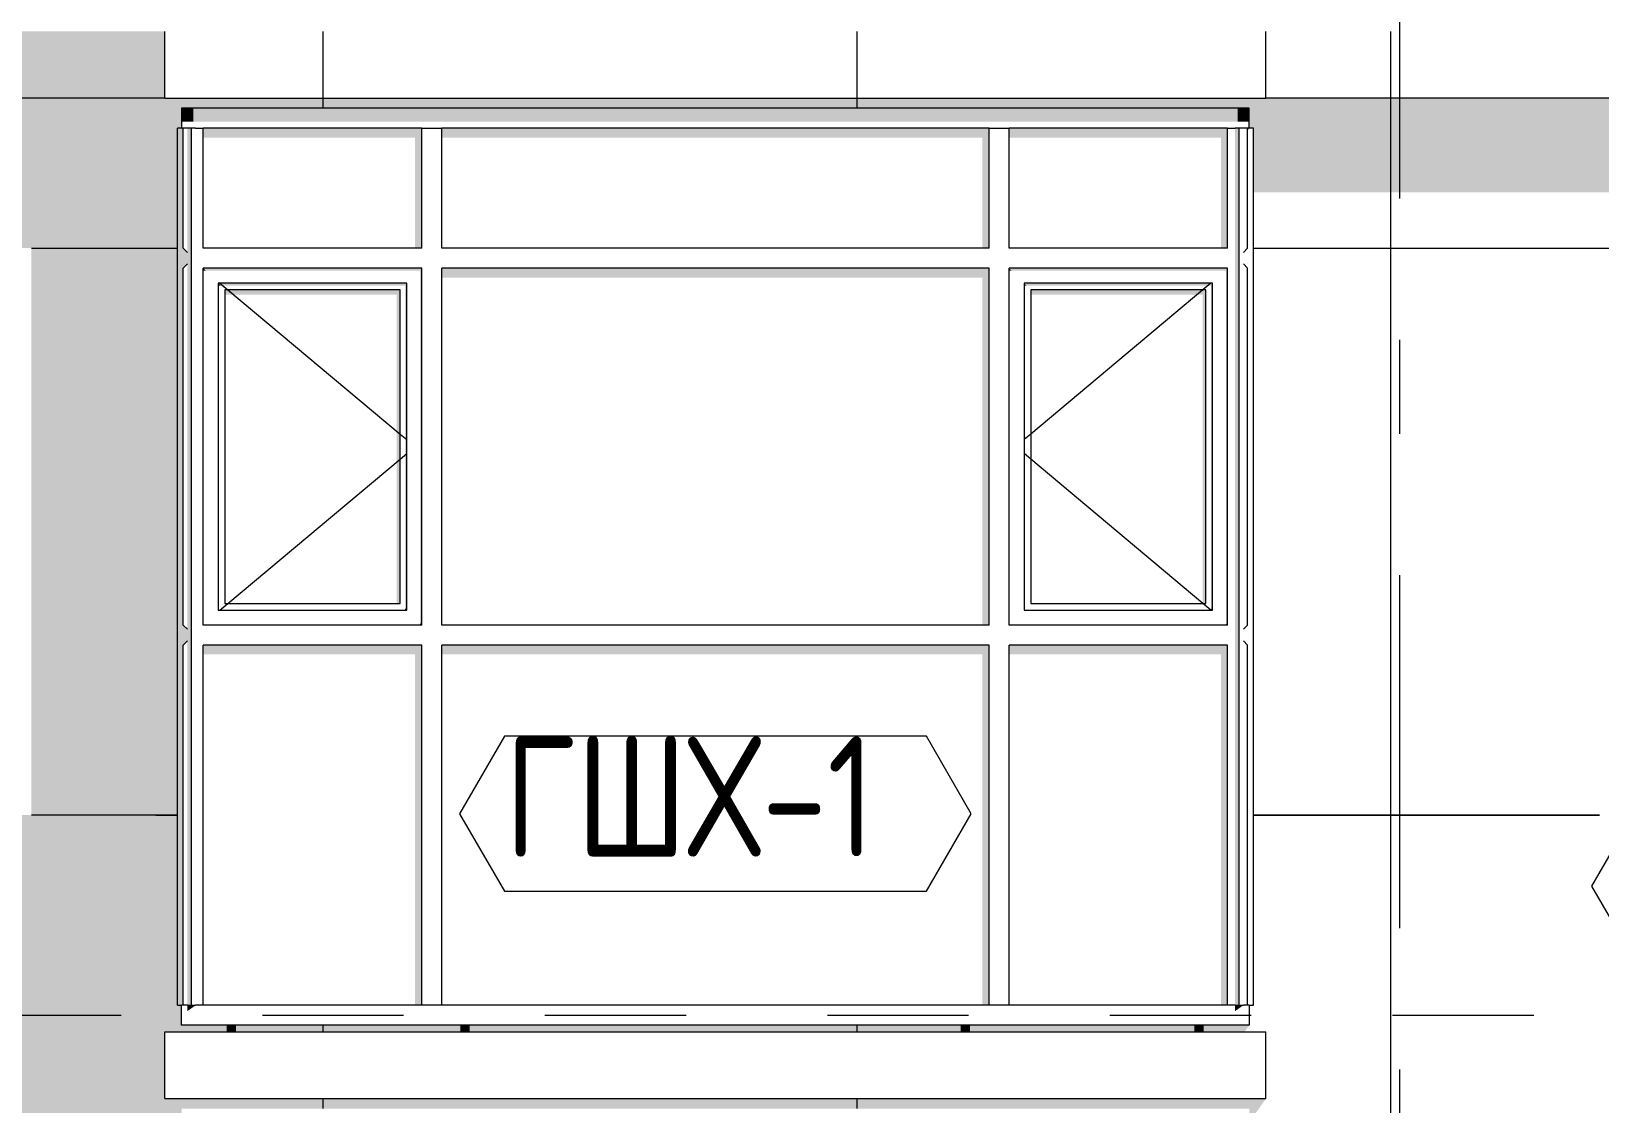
# Model space of a CAD drawing. Header units: millimetres. Extents: x 18162 to 7085488, y 72188 to 247925.
# Drawn here: x 4818840 to 4823540, y 85572 to 88787 of the extents above; entities that cross this region are included whole.
import ezdxf
from ezdxf.enums import TextEntityAlignment as Align

# ---------------------------------------------------------------- set-up
doc = ezdxf.new("R2010")
doc.units = ezdxf.units.MM
doc.header["$MEASUREMENT"] = 0
doc.linetypes.add('Dashed', pattern=[423.333333, 211.666667, -211.666667])
doc.linetypes.add('Double Dashed', pattern=[1093.611073, 529.166651, -211.666656, 141.111112, -211.666656])
for name, color, linetype in [('Finish - Wall', 7, 'Continuous'), ('Interior - Stair & Railing', 7, 'Continuous'), ('Structural - Bearing', 7, 'Continuous'), ('Structural - Grid', 7, 'Continuous')]:
    doc.layers.add(name, color=color, linetype=linetype)
doc.styles.add('GENERATED_STYLE_3', font='', dxfattribs={"width": 0.8})
doc.styles.get('GENERATED_STYLE_3').set_extended_font_data('ISOCPEUR MON')

# ---------------------------------------------------------------- blocks, each defined once
blk = doc.blocks.new('*X1828', base_point=(4860813, 82836.7))
at = {"layer": 'Structural - Bearing', "color": 8, "linetype": 'Continuous', "lineweight": 13}
for p, q in [((4819713, 88586.7), (4819713, 88556.7)), ((4821313, 88586.7), (4821313, 88556.7)), ((4822913, 88586.7), (4822913, 86436.7)), ((4818839.5, 88136.7), (4819213, 88136.7)), ((4819213, 88136.7), (4819277.1, 88136.7)), ((4822501.9, 88136.7), (4822913, 88136.7)), ((4822913, 88136.7), (4824013, 88136.7)), ((4819213, 86436.7), (4818839.5, 86436.7)), ((4819277.1, 86436.7), (4819213, 86436.7)), ((4819213, 86436.7), (4819277.1, 86436.7)), ((4822913, 86436.7), (4822501.9, 86436.7)), ((4822501.9, 86436.7), (4822913, 86436.7)), ((4822913, 86436.7), (4823539.5, 86436.7)), ((4822913, 86436.7), (4822913, 85836.7)), ((4823539.5, 86436.7), (4822913, 86436.7)), ((4822913, 85836.7), (4822913, 85736.7))]:
    blk.add_line(p, q, dxfattribs=at)
blk = doc.blocks.new('*X1832', base_point=(4860813, 82836.7))
at = {"layer": 'Structural - Bearing', "color": 8, "linetype": 'Continuous', "lineweight": 13}
blk.add_line((4819713, 85806.7), (4819713, 85786.7), dxfattribs=at)
blk = doc.blocks.new('*X1833', base_point=(4860813, 82836.7))
at = {"layer": 'Structural - Bearing', "color": 8, "linetype": 'Continuous', "lineweight": 13}
blk.add_line((4821313, 85806.7), (4821313, 85786.7), dxfattribs=at)
blk = doc.blocks.new('*X1848', base_point=(4860813, 82836.7))
at = {"layer": 'Structural - Bearing', "color": 7, "linetype": 'Continuous', "lineweight": 9}
blk.add_line((4822913, 88786.7), (4822913, 88586.7), dxfattribs=at)
blk = doc.blocks.new('*X1986', base_point=(4860813, 82836.7))
at = {"layer": 'Structural - Bearing', "color": 7, "linetype": 'Continuous', "lineweight": 9}
for p, q in [((4819713, 88786.7), (4819713, 88586.7)), ((4821313, 88786.7), (4821313, 88586.7))]:
    blk.add_line(p, q, dxfattribs=at)
blk = doc.blocks.new('*X2035', base_point=(4860813, 82836.7))
at = {"layer": 'Structural - Bearing', "color": 8, "linetype": 'Continuous', "lineweight": 13}
for p, q in [((4822913, 85736.7), (4822913, 83436.7)), ((4819713, 85586.7), (4819713, 85556.7)), ((4821313, 85586.7), (4821313, 85556.7))]:
    blk.add_line(p, q, dxfattribs=at)
blk = doc.blocks.new('Label_35_3', base_point=(4824339.5, 85989.7))
at = {"color": 13, "linetype": 'Continuous', "lineweight": 13, "flags": 128}
blk.add_lwpolyline([(4823515.6, 86224), (4823649.7, 85991.7), (4825029.3, 85991.7), (4825163.4, 86224), (4825029.3, 86456.2), (4823649.7, 86456.2)], close=True, dxfattribs=at)
at = {"color": 13, "lineweight": 13, "insert": (4823649.7, 86455.5), "char_height": 360, "attachment_point": 1, "style": 'GENERATED_STYLE_3'}
blk.add_mtext('\\A1;{\\pql;\\pt0,253000;\\fISOCPEUR MON|b0|i0|c0|p0;\\W0.800000;Ц-16-3\\fISOCPEUR MON|b0|i0|c0|p0;\\W0.800000;\\A1{\\H.66x;\\S^  ;}\\fISOCPEUR MON|b0|i0|c0|p0;\\W0.800000;\\fISOCPEUR MON|b0|i0|c0|p0;\\W0.800000;\\A1{\\H.66x;\\S^  ;}\\fISOCPEUR MON|b0|i0|c0|p0;\\W0.800000; \\fISOCPEUR MON|b0|i0|c0|p0;\\W0.800000;\\fISOCPEUR MON|b0|i0|c0|p0;\\W0.800000;\\fISOCPEUR MON|b0|i0|c0|p0;\\W0.800000;\\fISOCPEUR MON|b0|i0|c0|p0;\\W0.800000;\\fISOCPEUR MON|b0|i0|c0|p0;\\W0.800000;\\fISOCPEUR MON|b0|i0|c0|p0;\\W0.800000;\\fISOCPEUR MON|b0|i0|c0|p0;\\W0.800000;\\fISOCPEUR MON|b0|i0|c0|p0;\\W0.800000;\\fISOCPEUR MON|b0|i0|c0|p0;\\W0.800000;\\fISOCPEUR MON|b0|i0|c0|p0;\\W0.800000;\\fISOCPEUR MON|b0|i0|c0|p0;\\W0.800000;\\fISOCPEUR MON|b0|i0|c0|p0;\\W0.800000;\\fISOCPEUR MON|b0|i0|c0|p0;\\W0.800000;\\fISOCPEUR MON|b0|i0|c0|p0;\\W0.800000;\\fISOCPEUR MON|b0|i0|c0|p0;\\W0.800000;\\fISOCPEUR MON|b0|i0|c0|p0;\\W0.800000;\\fISOCPEUR MON|b0|i0|c0|p0;\\W0.800000;\\fISOCPEUR MON|b0|i0|c0|p0;\\W0.800000;\\fISOCPEUR MON|b0|i0|c0|p0;\\W0.800000;\\fISOCPEUR MON|b0|i0|c0|p0;\\W0.800000;\\fISOCPEUR MON|b0|i0|c0|p0;\\W0.800000;\\fISOCPEUR MON|b0|i0|c0|p0;\\W0.800000;\\fISOCPEUR MON|b0|i0|c0|p0;\\W0.800000;\\fISOCPEUR MON|b0|i0|c0|p0;\\W0.800000;\\fISOCPEUR MON|b0|i0|c0|p0;\\W0.800000;\\fISOCPEUR MON|b0|i0|c0|p0;\\W0.800000;\\fISOCPEUR MON|b0|i0|c0|p0;\\W0.800000;\\fISOCPEUR MON|b0|i0|c0|p0;\\W0.800000;\\fISOCPEUR MON|b0|i0|c0|p0;\\W0.800000;\\fISOCPEUR MON|b0|i0|c0|p0;\\W0.800000;\\fISOCPEUR MON|b0|i0|c0|p0;\\W0.800000;\\fISOCPEUR MON|b0|i0|c0|p0;\\W0.800000;\\fISOCPEUR MON|b0|i0|c0|p0;\\W0.800000;\\fISOCPEUR MON|b0|i0|c0|p0;\\W0.800000;\\fISOCPEUR MON|b0|i0|c0|p0;\\W0.800000;\\fISOCPEUR MON|b0|i0|c0|p0;\\W0.800000;\\fISOCPEUR MON|b0|i0|c0|p0;\\W0.800000;\\fISOCPEUR MON|b0|i0|c0|p0;\\W0.800000;\\fISOCPEUR MON|b0|i0|c0|p0;\\W0.800000;\\fISOCPEUR MON|b0|i0|c0|p0;\\W0.800000;\\fISOCPEUR MON|b0|i0|c0|p0;\\W0.800000;\\fISOCPEUR MON|b0|i0|c0|p0;\\W0.800000;\\fISOCPEUR MON|b0|i0|c0|p0;\\W0.800000;}', dxfattribs=at)
blk = doc.blocks.new('Label_81_3', base_point=(4820889.5, 86206.7))
at = {"color": 13, "linetype": 'Continuous', "lineweight": 13, "flags": 128}
blk.add_lwpolyline([(4820123.1, 86440.9), (4820257.2, 86208.7), (4821521.8, 86208.7), (4821655.9, 86440.9), (4821521.8, 86673.2), (4820257.2, 86673.2)], close=True, dxfattribs=at)
at = {"color": 13, "lineweight": 13, "insert": (4820257.2, 86672.5), "char_height": 360, "attachment_point": 1, "style": 'GENERATED_STYLE_3'}
blk.add_mtext('\\A1;{\\pql;\\pt0,253000;\\fISOCPEUR MON|b0|i0|c0|p0;\\W0.800000;ГШХ-1\\fISOCPEUR MON|b0|i0|c0|p0;\\W0.800000;\\A1{\\H.66x;\\S^  ;}\\fISOCPEUR MON|b0|i0|c0|p0;\\W0.800000;\\fISOCPEUR MON|b0|i0|c0|p0;\\W0.800000;\\A1{\\H.66x;\\S^  ;}\\fISOCPEUR MON|b0|i0|c0|p0;\\W0.800000; \\fISOCPEUR MON|b0|i0|c0|p0;\\W0.800000;\\fISOCPEUR MON|b0|i0|c0|p0;\\W0.800000;\\fISOCPEUR MON|b0|i0|c0|p0;\\W0.800000;\\fISOCPEUR MON|b0|i0|c0|p0;\\W0.800000;\\fISOCPEUR MON|b0|i0|c0|p0;\\W0.800000;\\fISOCPEUR MON|b0|i0|c0|p0;\\W0.800000;\\fISOCPEUR MON|b0|i0|c0|p0;\\W0.800000;\\fISOCPEUR MON|b0|i0|c0|p0;\\W0.800000;\\fISOCPEUR MON|b0|i0|c0|p0;\\W0.800000;\\fISOCPEUR MON|b0|i0|c0|p0;\\W0.800000;\\fISOCPEUR MON|b0|i0|c0|p0;\\W0.800000;\\fISOCPEUR MON|b0|i0|c0|p0;\\W0.800000;\\fISOCPEUR MON|b0|i0|c0|p0;\\W0.800000;\\fISOCPEUR MON|b0|i0|c0|p0;\\W0.800000;\\fISOCPEUR MON|b0|i0|c0|p0;\\W0.800000;\\fISOCPEUR MON|b0|i0|c0|p0;\\W0.800000;\\fISOCPEUR MON|b0|i0|c0|p0;\\W0.800000;\\fISOCPEUR MON|b0|i0|c0|p0;\\W0.800000;\\fISOCPEUR MON|b0|i0|c0|p0;\\W0.800000;\\fISOCPEUR MON|b0|i0|c0|p0;\\W0.800000;\\fISOCPEUR MON|b0|i0|c0|p0;\\W0.800000;\\fISOCPEUR MON|b0|i0|c0|p0;\\W0.800000;\\fISOCPEUR MON|b0|i0|c0|p0;\\W0.800000;\\fISOCPEUR MON|b0|i0|c0|p0;\\W0.800000;\\fISOCPEUR MON|b0|i0|c0|p0;\\W0.800000;\\fISOCPEUR MON|b0|i0|c0|p0;\\W0.800000;\\fISOCPEUR MON|b0|i0|c0|p0;\\W0.800000;\\fISOCPEUR MON|b0|i0|c0|p0;\\W0.800000;\\fISOCPEUR MON|b0|i0|c0|p0;\\W0.800000;\\fISOCPEUR MON|b0|i0|c0|p0;\\W0.800000;\\fISOCPEUR MON|b0|i0|c0|p0;\\W0.800000;\\fISOCPEUR MON|b0|i0|c0|p0;\\W0.800000;\\fISOCPEUR MON|b0|i0|c0|p0;\\W0.800000;\\fISOCPEUR MON|b0|i0|c0|p0;\\W0.800000;\\fISOCPEUR MON|b0|i0|c0|p0;\\W0.800000;\\fISOCPEUR MON|b0|i0|c0|p0;\\W0.800000;\\fISOCPEUR MON|b0|i0|c0|p0;\\W0.800000;\\fISOCPEUR MON|b0|i0|c0|p0;\\W0.800000;\\fISOCPEUR MON|b0|i0|c0|p0;\\W0.800000;\\fISOCPEUR MON|b0|i0|c0|p0;\\W0.800000;\\fISOCPEUR MON|b0|i0|c0|p0;\\W0.800000;\\fISOCPEUR MON|b0|i0|c0|p0;\\W0.800000;\\fISOCPEUR MON|b0|i0|c0|p0;\\W0.800000;}', dxfattribs=at)
blk = doc.blocks.new('Standard grid marker[370]_3', base_point=(4822939.5, 142836.7))
at = {"layer": 'Structural - Grid', "color": 13, "linetype": 'Double Dashed', "lineweight": 13, "ltscale": 2}
blk.add_line((4822939.5, 141836.7), (4822939.5, 80336.7), dxfattribs=at)
at = {"layer": 'Structural - Grid', "color": 13, "lineweight": 13, "style": 'GENERATED_STYLE_3'}
blk.add_attdef('AC_MarkerText_1', text='', height=500, rotation=360, dxfattribs=at).set_placement((4822939.5, 78986.7), align=Align.TOP_CENTER)

msp = doc.modelspace()

# ---------------------------------------------------------------- hatches: boundary and pattern name
at = {"layer": 'Finish - Wall', "linetype": 'Continuous', "lineweight": 0}
for points in [[(4819289.5, 88556.7), (4819289.5, 88516), (4819324.5, 88516), (4819324.5, 88556.7)], [(4819324.5, 88516), (4820039.5, 88516), (4820039.5, 88556.7), (4819324.5, 88556.7)], [(4821739.5, 88556.7), (4820039.5, 88556.7), (4820039.5, 88516), (4821739.5, 88516)], [(4821739.5, 88556.7), (4821739.5, 88516), (4822454.5, 88516), (4822454.5, 88556.7)], [(4822489.5, 88556.7), (4822454.5, 88556.7), (4822454.5, 88516), (4822489.5, 88516)], [(4819294.5, 88496.7), (4819277.1, 88496.7), (4819277.1, 88106.7), (4819319.5, 88106.7), (4819319.5, 88496.7), (4819307.1, 88496.7), (4819307.1, 88124.1), (4819294.5, 88136.7)], [(4819354.5, 88496.7), (4819354.5, 88468.4), (4819989.5, 88468.4), (4819989.5, 88136.7), (4820009.5, 88136.7), (4820009.5, 88496.7)], [(4821709.5, 88496.7), (4820069.5, 88496.7), (4820069.5, 88468.4), (4821689.5, 88468.4), (4821689.5, 88136.7), (4821709.5, 88136.7)], [(4821769.5, 88496.7), (4821769.5, 88468.4), (4822404.5, 88468.4), (4822404.5, 88136.7), (4822424.5, 88136.7), (4822424.5, 88496.7)], [(4822447.1, 88106.7), (4822459.5, 88106.7), (4822459.5, 88496.7), (4822447.1, 88496.7)], [(4822484.5, 88496.7), (4822484.5, 88489.6), (4822489.5, 88496.7)], [(4822484.5, 88136.7), (4822471.9, 88124.1), (4822478.2, 88127.8)], [(4822447.1, 86976.7), (4822459.5, 86976.7), (4822459.5, 88106.7), (4822447.1, 88106.7)], [(4819361.6, 88069.6), (4819354.5, 88076.7), (4819354.5, 88069.6)], [(4819354.5, 88076.7), (4819361.6, 88069.6), (4820002.4, 88069.6), (4820009.5, 88076.7)], [(4819399.5, 88031.7), (4819399.5, 88024.6), (4819406.6, 88024.6)], [(4819964.5, 88031.7), (4819399.5, 88031.7), (4819406.6, 88024.6), (4819957.4, 88024.6)], [(4819964.5, 88031.7), (4819957.4, 88024.6), (4819959.5, 88024.6), (4819959.5, 87056.7), (4819964.5, 87051.7)], [(4820009.5, 88076.7), (4820002.4, 88069.6), (4820004.5, 88069.6), (4820004.5, 87011.7), (4820009.5, 87006.7)], [(4821709.5, 88076.7), (4820069.5, 88076.7), (4820069.5, 88048.4), (4821689.5, 88048.4), (4821689.5, 87006.7), (4821709.5, 87006.7)], [(4821776.6, 88069.6), (4821769.5, 88076.7), (4821769.5, 88069.6)], [(4821769.5, 88076.7), (4821776.6, 88069.6), (4822417.4, 88069.6), (4822424.5, 88076.7)], [(4821814.5, 88031.7), (4821814.5, 88024.6), (4821821.6, 88024.6)], [(4822379.5, 88031.7), (4821814.5, 88031.7), (4821821.6, 88024.6), (4822372.4, 88024.6)], [(4822379.5, 88031.7), (4822372.4, 88024.6), (4822374.5, 88024.6), (4822374.5, 87056.7), (4822379.5, 87051.7)], [(4822417.4, 88069.6), (4822419.5, 88069.6), (4822419.5, 87011.7), (4822424.5, 87006.7), (4822424.5, 88076.7)], [(4819944.5, 88011.7), (4819419.5, 88011.7), (4819419.5, 87997.5), (4819934.5, 87997.5), (4819934.5, 87071.7), (4819944.5, 87071.7)], [(4822359.5, 88011.7), (4821834.5, 88011.7), (4821834.5, 87997.5), (4822349.5, 87997.5), (4822349.5, 87071.7), (4822359.5, 87071.7)], [(4819959.5, 87051.7), (4819964.5, 87051.7), (4819959.5, 87056.7)], [(4822374.5, 87051.7), (4822379.5, 87051.7), (4822374.5, 87056.7)], [(4820004.5, 87011.7), (4820004.5, 87006.7), (4820009.5, 87006.7)], [(4822419.5, 87011.7), (4822419.5, 87006.7), (4822424.5, 87006.7)], [(4822471.9, 86994.1), (4822478.2, 86997.8), (4822484.5, 87006.7)], [(4819277.1, 85866.7), (4819294.5, 85866.7), (4819294.5, 86946.7), (4819307.1, 86959.3), (4819307.1, 85866.7), (4819319.5, 85866.7), (4819319.5, 86976.7), (4819277.1, 86976.7)], [(4822447.1, 85866.7), (4822459.5, 85866.7), (4822459.5, 86976.7), (4822447.1, 86976.7)], [(4819354.5, 86946.7), (4819354.5, 86918.4), (4819989.5, 86918.4), (4819989.5, 85866.7), (4820009.5, 85866.7), (4820009.5, 86946.7)], [(4820069.5, 86946.7), (4820069.5, 86918.4), (4821689.5, 86918.4), (4821689.5, 85866.7), (4821709.5, 85866.7), (4821709.5, 86946.7)], [(4821769.5, 86918.4), (4822404.5, 86918.4), (4822404.5, 85866.7), (4822424.5, 85866.7), (4822424.5, 86946.7), (4821769.5, 86946.7)], [(4819307.1, 85849.1), (4819324.5, 85861.4), (4819324.5, 85866.7), (4819307.1, 85866.7)], [(4819324.5, 85866.7), (4819324.5, 85861.4), (4819331.9, 85866.7)], [(4822447.1, 85849.1), (4822454.5, 85854.4), (4822454.5, 85866.7), (4822447.1, 85866.7)], [(4822471.9, 85866.7), (4822454.5, 85866.7), (4822454.5, 85854.4)]]:
    msp.add_hatch(color=49, dxfattribs=at).paths.add_polyline_path(points)
h = msp.add_hatch(color=49, dxfattribs=at)
h.paths.add_polyline_path([(4819277.1, 88106.7), (4819277.1, 86976.7), (4819319.5, 86976.7), (4819319.5, 88106.7)])
h.paths.add_polyline_path([(4819307.1, 86994.1), (4819294.5, 87006.7), (4819294.5, 88076.7), (4819307.1, 88089.3)], flags=0)
at = {"layer": 'Interior - Stair & Railing', "linetype": 'Continuous', "lineweight": 0}
for points in [[(4819427.7, 85806.7), (4819427.5, 85806.7), (4819427.5, 85786.7), (4819427.7, 85786.7)], [(4819427.7, 85806.7), (4819427.7, 85786.7), (4819428.2, 85786.7), (4819428.2, 85806.7)], [(4819429.1, 85806.7), (4819428.2, 85806.7), (4819428.2, 85786.7), (4819429.1, 85786.7)], [(4819430.3, 85806.7), (4819429.1, 85806.7), (4819429.1, 85786.7), (4819430.3, 85786.7)], [(4819430.3, 85806.7), (4819430.3, 85786.7), (4819431.8, 85786.7), (4819431.8, 85806.7)], [(4819433.5, 85806.7), (4819431.8, 85806.7), (4819431.8, 85786.7), (4819433.5, 85786.7)], [(4819435.4, 85806.7), (4819433.5, 85806.7), (4819433.5, 85786.7), (4819435.4, 85786.7)], [(4819437.4, 85806.7), (4819435.4, 85806.7), (4819435.4, 85786.7), (4819437.4, 85786.7)], [(4819439.5, 85806.7), (4819437.4, 85806.7), (4819437.4, 85786.7), (4819439.5, 85786.7)], [(4819441.6, 85806.7), (4819439.5, 85806.7), (4819439.5, 85786.7), (4819441.6, 85786.7)], [(4819443.6, 85806.7), (4819441.6, 85806.7), (4819441.6, 85786.7), (4819443.6, 85786.7)], [(4819445.5, 85806.7), (4819443.6, 85806.7), (4819443.6, 85786.7), (4819445.5, 85786.7)], [(4819447.2, 85806.7), (4819445.5, 85806.7), (4819445.5, 85786.7), (4819447.2, 85786.7)], [(4819447.2, 85806.7), (4819447.2, 85786.7), (4819448.7, 85786.7), (4819448.7, 85806.7)], [(4819449.9, 85806.7), (4819448.7, 85806.7), (4819448.7, 85786.7), (4819449.9, 85786.7)], [(4819450.8, 85806.7), (4819449.9, 85806.7), (4819449.9, 85786.7), (4819450.8, 85786.7)], [(4819450.8, 85806.7), (4819450.8, 85786.7), (4819451.3, 85786.7), (4819451.3, 85806.7)], [(4819451.5, 85806.7), (4819451.3, 85806.7), (4819451.3, 85786.7), (4819451.5, 85786.7)], [(4820127.7, 85806.7), (4820127.5, 85806.7), (4820127.5, 85786.7), (4820127.7, 85786.7)], [(4820128.2, 85806.7), (4820127.7, 85806.7), (4820127.7, 85786.7), (4820128.2, 85786.7)], [(4820129.1, 85806.7), (4820128.2, 85806.7), (4820128.2, 85786.7), (4820129.1, 85786.7)], [(4820130.3, 85806.7), (4820129.1, 85806.7), (4820129.1, 85786.7), (4820130.3, 85786.7)], [(4820130.3, 85806.7), (4820130.3, 85786.7), (4820131.8, 85786.7), (4820131.8, 85806.7)], [(4820133.5, 85806.7), (4820131.8, 85806.7), (4820131.8, 85786.7), (4820133.5, 85786.7)], [(4820135.4, 85806.7), (4820133.5, 85806.7), (4820133.5, 85786.7), (4820135.4, 85786.7)], [(4820137.4, 85806.7), (4820135.4, 85806.7), (4820135.4, 85786.7), (4820137.4, 85786.7)], [(4820139.5, 85806.7), (4820137.4, 85806.7), (4820137.4, 85786.7), (4820139.5, 85786.7)], [(4820141.6, 85806.7), (4820139.5, 85806.7), (4820139.5, 85786.7), (4820141.6, 85786.7)], [(4820143.6, 85806.7), (4820141.6, 85806.7), (4820141.6, 85786.7), (4820143.6, 85786.7)], [(4820145.5, 85806.7), (4820143.6, 85806.7), (4820143.6, 85786.7), (4820145.5, 85786.7)], [(4820147.2, 85806.7), (4820145.5, 85806.7), (4820145.5, 85786.7), (4820147.2, 85786.7)], [(4820147.2, 85806.7), (4820147.2, 85786.7), (4820148.7, 85786.7), (4820148.7, 85806.7)], [(4820149.9, 85806.7), (4820148.7, 85806.7), (4820148.7, 85786.7), (4820149.9, 85786.7)], [(4820150.8, 85806.7), (4820149.9, 85806.7), (4820149.9, 85786.7), (4820150.8, 85786.7)], [(4820150.8, 85806.7), (4820150.8, 85786.7), (4820151.3, 85786.7), (4820151.3, 85806.7)], [(4820151.5, 85806.7), (4820151.3, 85806.7), (4820151.3, 85786.7), (4820151.5, 85786.7)], [(4821627.7, 85806.7), (4821627.5, 85806.7), (4821627.5, 85786.7), (4821627.7, 85786.7)], [(4821627.7, 85806.7), (4821627.7, 85786.7), (4821628.2, 85786.7), (4821628.2, 85806.7)], [(4821629.1, 85806.7), (4821628.2, 85806.7), (4821628.2, 85786.7), (4821629.1, 85786.7)], [(4821629.1, 85786.7), (4821630.3, 85786.7), (4821630.3, 85806.7), (4821629.1, 85806.7)], [(4821630.3, 85786.7), (4821631.8, 85786.7), (4821631.8, 85806.7), (4821630.3, 85806.7)], [(4821633.5, 85806.7), (4821631.8, 85806.7), (4821631.8, 85786.7), (4821633.5, 85786.7)], [(4821635.4, 85806.7), (4821633.5, 85806.7), (4821633.5, 85786.7), (4821635.4, 85786.7)], [(4821637.4, 85806.7), (4821635.4, 85806.7), (4821635.4, 85786.7), (4821637.4, 85786.7)], [(4821639.5, 85806.7), (4821637.4, 85806.7), (4821637.4, 85786.7), (4821639.5, 85786.7)], [(4821641.6, 85806.7), (4821639.5, 85806.7), (4821639.5, 85786.7), (4821641.6, 85786.7)], [(4821643.6, 85806.7), (4821641.6, 85806.7), (4821641.6, 85786.7), (4821643.6, 85786.7)], [(4821645.5, 85806.7), (4821643.6, 85806.7), (4821643.6, 85786.7), (4821645.5, 85786.7)], [(4821647.2, 85806.7), (4821645.5, 85806.7), (4821645.5, 85786.7), (4821647.2, 85786.7)], [(4821647.2, 85806.7), (4821647.2, 85786.7), (4821648.7, 85786.7), (4821648.7, 85806.7)], [(4821649.9, 85806.7), (4821648.7, 85806.7), (4821648.7, 85786.7), (4821649.9, 85786.7)], [(4821650.8, 85806.7), (4821649.9, 85806.7), (4821649.9, 85786.7), (4821650.8, 85786.7)], [(4821650.8, 85806.7), (4821650.8, 85786.7), (4821651.3, 85786.7), (4821651.3, 85806.7)], [(4821651.5, 85806.7), (4821651.3, 85806.7), (4821651.3, 85786.7), (4821651.5, 85786.7)], [(4822327.7, 85806.7), (4822327.5, 85806.7), (4822327.5, 85786.7), (4822327.7, 85786.7)], [(4822327.7, 85806.7), (4822327.7, 85786.7), (4822328.2, 85786.7), (4822328.2, 85806.7)], [(4822329.1, 85806.7), (4822328.2, 85806.7), (4822328.2, 85786.7), (4822329.1, 85786.7)], [(4822330.3, 85806.7), (4822329.1, 85806.7), (4822329.1, 85786.7), (4822330.3, 85786.7)], [(4822330.3, 85806.7), (4822330.3, 85786.7), (4822331.8, 85786.7), (4822331.8, 85806.7)], [(4822333.5, 85806.7), (4822331.8, 85806.7), (4822331.8, 85786.7), (4822333.5, 85786.7)], [(4822335.4, 85806.7), (4822333.5, 85806.7), (4822333.5, 85786.7), (4822335.4, 85786.7)], [(4822337.4, 85806.7), (4822335.4, 85806.7), (4822335.4, 85786.7), (4822337.4, 85786.7)], [(4822339.5, 85806.7), (4822337.4, 85806.7), (4822337.4, 85786.7), (4822339.5, 85786.7)], [(4822341.6, 85806.7), (4822339.5, 85806.7), (4822339.5, 85786.7), (4822341.6, 85786.7)], [(4822343.6, 85806.7), (4822341.6, 85806.7), (4822341.6, 85786.7), (4822343.6, 85786.7)], [(4822345.5, 85806.7), (4822343.6, 85806.7), (4822343.6, 85786.7), (4822345.5, 85786.7)], [(4822347.2, 85806.7), (4822345.5, 85806.7), (4822345.5, 85786.7), (4822347.2, 85786.7)], [(4822347.2, 85806.7), (4822347.2, 85786.7), (4822348.7, 85786.7), (4822348.7, 85806.7)], [(4822349.9, 85806.7), (4822348.7, 85806.7), (4822348.7, 85786.7), (4822349.9, 85786.7)], [(4822350.8, 85806.7), (4822349.9, 85806.7), (4822349.9, 85786.7), (4822350.8, 85786.7)], [(4822350.8, 85806.7), (4822350.8, 85786.7), (4822351.3, 85786.7), (4822351.3, 85806.7)], [(4822351.5, 85806.7), (4822351.3, 85806.7), (4822351.3, 85786.7), (4822351.5, 85786.7)]]:
    msp.add_hatch(color=49, dxfattribs=at).paths.add_polyline_path(points)
at = {"layer": 'Structural - Bearing', "linetype": 'Continuous', "lineweight": 0}
for points in [[(4818194.5, 88786.7), (4818194.5, 88586.7), (4819239.5, 88586.7), (4819239.5, 88786.7)], [(4809589.5, 88586.7), (4809589.5, 85736.7), (4809839.5, 85736.7), (4809839.5, 85786.7), (4810027.5, 85786.7), (4810027.5, 85806.7), (4809889.5, 85806.7), (4809889.5, 85866.7), (4809877.1, 85866.7), (4809877.1, 88496.7), (4809889.5, 88496.7), (4809889.5, 88556.7), (4813089.5, 88556.7), (4813089.5, 88496.7), (4813101.9, 88496.7), (4813101.9, 88303.8), (4817994.5, 88303.8), (4817994.5, 88168.2), (4818007.1, 88155.6), (4818007.1, 88136.7), (4818839.5, 88136.7), (4818839.5, 86436.7), (4817994.5, 86436.7), (4817994.5, 86298.2), (4818007.1, 86285.6), (4818007.1, 86256), (4817994.5, 86238.2), (4817994.5, 85736.7), (4819239.5, 85736.7), (4819239.5, 85786.7), (4819427.5, 85786.7), (4819427.5, 85806.7), (4819289.5, 85806.7), (4819289.5, 85866.7), (4819277.1, 85866.7), (4819277.1, 88496.7), (4819289.5, 88496.7), (4819289.5, 88556.7), (4822489.5, 88556.7), (4822489.5, 88496.7), (4822501.9, 88496.7), (4822501.9, 88303.8), (4828599.5, 88303.8), (4828599.5, 87042.3), (4828589.5, 87028.2), (4828589.5, 87018.9), (4828489.5, 86877.5), (4828489.5, 86677.5), (4828589.5, 86677.5), (4828589.5, 86658.2), (4828599.5, 86658.2), (4828599.5, 85736.7), (4829839.5, 85736.7), (4829839.5, 85786.7), (4830027.5, 85786.7), (4830027.5, 85806.7), (4829889.5, 85806.7), (4829889.5, 85866.7), (4829870, 85866.7), (4829870, 88496.7), (4829889.5, 88496.7), (4829889.5, 88556.7), (4833389.5, 88556.7), (4833389.5, 88586.7), (4824394.4, 88586.7), (4822342.7, 88586.7), (4815714.5, 88586.7), (4813139.9, 88586.7), (4813139.9, 88736.7), (4813139.5, 88736.7), (4813139.5, 88586.7)], [(4820127.5, 85806.7), (4819451.5, 85806.7), (4819451.5, 85786.7), (4820127.5, 85786.7)], [(4820151.5, 85786.7), (4821627.5, 85786.7), (4821627.5, 85806.7), (4820151.5, 85806.7)], [(4821651.5, 85806.7), (4821651.5, 85786.7), (4822327.5, 85786.7), (4822327.5, 85806.7)], [(4822489.5, 85806.7), (4822351.5, 85806.7), (4822351.5, 85786.7), (4822475.4, 85786.7)], [(4818007.1, 83256), (4817994.5, 83238.2), (4817994.5, 82736.7), (4819239.5, 82736.7), (4819239.5, 82786.7), (4819427.5, 82786.7), (4819427.5, 82806.7), (4819289.5, 82806.7), (4819289.5, 82866.7), (4819277.1, 82866.7), (4819277.1, 85496.7), (4819289.5, 85496.7), (4819289.5, 85556.7), (4822489.5, 85556.7), (4822489.5, 85516), (4822539.5, 85586.7), (4819239.5, 85586.7), (4819239.5, 85736.7), (4817994.5, 85736.7), (4817994.5, 85168.2), (4818007.1, 85155.6), (4818007.1, 85136.7), (4818839.5, 85136.7), (4818839.5, 83436.7), (4817994.5, 83436.7), (4817994.5, 83298.2), (4818007.1, 83285.6)]]:
    msp.add_hatch(color=49, dxfattribs=at).paths.add_polyline_path(points)

# ---------------------------------------------------------------- linework, layer by layer
at = {"color": 8, "linetype": 'Dashed', "lineweight": 13, "ltscale": 2}
msp.add_line((4805138.5, 85836.7), (4846132, 85836.7), dxfattribs=at)
at = {"layer": 'Finish - Wall', "color": 7, "linetype": 'Continuous', "lineweight": 9}
for p, q in [((4819289.5, 88556.7), (4819289.5, 88496.7)), ((4819324.5, 88556.7), (4819289.5, 88556.7)), ((4820039.5, 88556.7), (4819324.5, 88556.7)), ((4821739.5, 88556.7), (4820039.5, 88556.7)), ((4822454.5, 88556.7), (4821739.5, 88556.7)), ((4822489.5, 88556.7), (4822454.5, 88556.7)), ((4822489.5, 88496.7), (4822489.5, 88556.7)), ((4819289.5, 88496.7), (4819277.1, 88496.7)), ((4819277.1, 88106.7), (4819277.1, 88496.7)), ((4819307.1, 88496.7), (4819289.5, 88496.7)), ((4819294.5, 88136.7), (4819294.5, 88496.7)), ((4819319.5, 88496.7), (4819307.1, 88496.7)), ((4819331.9, 88496.7), (4819319.5, 88496.7)), ((4819319.5, 88106.7), (4819319.5, 88496.7)), ((4819331.9, 88496.7), (4819354.5, 88496.7)), ((4820009.5, 88496.7), (4819354.5, 88496.7)), ((4819354.5, 88136.7), (4819354.5, 88496.7)), ((4820009.5, 88496.7), (4820069.5, 88496.7)), ((4820009.5, 88136.7), (4820009.5, 88496.7)), ((4821709.5, 88496.7), (4820069.5, 88496.7)), ((4820069.5, 88136.7), (4820069.5, 88496.7)), ((4821709.5, 88496.7), (4821769.5, 88496.7)), ((4821709.5, 88136.7), (4821709.5, 88496.7)), ((4822424.5, 88496.7), (4821769.5, 88496.7)), ((4821769.5, 88136.7), (4821769.5, 88496.7)), ((4822424.5, 88496.7), (4822447.1, 88496.7)), ((4822424.5, 88136.7), (4822424.5, 88496.7)), ((4822459.5, 88496.7), (4822447.1, 88496.7)), ((4822471.9, 88496.7), (4822459.5, 88496.7)), ((4822459.5, 88106.7), (4822459.5, 88496.7)), ((4822489.5, 88496.7), (4822471.9, 88496.7)), ((4822484.5, 88136.7), (4822484.5, 88496.7)), ((4822501.9, 88496.7), (4822489.5, 88496.7)), ((4822501.9, 88106.7), (4822501.9, 88496.7)), ((4819307.1, 88124.1), (4819294.5, 88136.7)), ((4820009.5, 88136.7), (4819354.5, 88136.7)), ((4821709.5, 88136.7), (4820069.5, 88136.7)), ((4822424.5, 88136.7), (4821769.5, 88136.7)), ((4822484.5, 88136.7), (4822471.9, 88124.1)), ((4819277.1, 86976.7), (4819277.1, 88106.7)), ((4819294.5, 88076.7), (4819307.1, 88089.3)), ((4819319.5, 86976.7), (4819319.5, 88106.7)), ((4822459.5, 86976.7), (4822459.5, 88106.7)), ((4822471.9, 88089.3), (4822484.5, 88076.7)), ((4822501.9, 86976.7), (4822501.9, 88106.7)), ((4819294.5, 87006.7), (4819294.5, 88076.7)), ((4819354.5, 87006.7), (4819354.5, 88076.7)), ((4820009.5, 88076.7), (4819354.5, 88076.7)), ((4819399.5, 88031.7), (4819399.5, 87051.7)), ((4819964.5, 88031.7), (4819399.5, 88031.7)), ((4819404.4, 88031.7), (4819428.3, 88011.7)), ((4819964.5, 87051.7), (4819964.5, 88031.7)), ((4820009.5, 87006.7), (4820009.5, 88076.7)), ((4820069.5, 87006.7), (4820069.5, 88076.7)), ((4821709.5, 88076.7), (4820069.5, 88076.7)), ((4821709.5, 87006.7), (4821709.5, 88076.7)), ((4821769.5, 87006.7), (4821769.5, 88076.7)), ((4822424.5, 88076.7), (4821769.5, 88076.7)), ((4821814.5, 88031.7), (4821814.5, 87051.7)), ((4822379.5, 88031.7), (4821814.5, 88031.7)), ((4822374.7, 88031.7), (4822350.8, 88011.7)), ((4822379.5, 87051.7), (4822379.5, 88031.7)), ((4822424.5, 87006.7), (4822424.5, 88076.7)), ((4822484.5, 87006.7), (4822484.5, 88076.7)), ((4819944.5, 88011.7), (4819419.5, 88011.7)), ((4819419.5, 88011.7), (4819419.5, 87071.7)), ((4819428.3, 88011.7), (4819944.5, 87579.4)), ((4819944.5, 87071.7), (4819944.5, 88011.7)), ((4822359.5, 88011.7), (4821834.5, 88011.7)), ((4822350.8, 88011.7), (4821834.5, 87579.4)), ((4821834.5, 88011.7), (4821834.5, 87071.7)), ((4822359.5, 87071.7), (4822359.5, 88011.7)), ((4819944.5, 87579.4), (4819964.5, 87562.6)), ((4821834.5, 87579.4), (4821814.5, 87562.6)), ((4819944.5, 87504), (4819964.5, 87520.7)), ((4821834.5, 87504), (4821814.5, 87520.7)), ((4819428.3, 87071.7), (4819944.5, 87504)), ((4822350.8, 87071.7), (4821834.5, 87504)), ((4819399.5, 87051.7), (4819964.5, 87051.7)), ((4819404.4, 87051.7), (4819428.3, 87071.7)), ((4819419.5, 87071.7), (4819944.5, 87071.7)), ((4821814.5, 87051.7), (4822379.5, 87051.7)), ((4821834.5, 87071.7), (4822359.5, 87071.7)), ((4822374.7, 87051.7), (4822350.8, 87071.7)), ((4819307.1, 86994.1), (4819294.5, 87006.7)), ((4820009.5, 87006.7), (4819354.5, 87006.7)), ((4821709.5, 87006.7), (4820069.5, 87006.7)), ((4822424.5, 87006.7), (4821769.5, 87006.7)), ((4822484.5, 87006.7), (4822471.9, 86994.1)), ((4819277.1, 85866.7), (4819277.1, 86976.7)), ((4819294.5, 86946.7), (4819307.1, 86959.3)), ((4819319.5, 85866.7), (4819319.5, 86976.7)), ((4822459.5, 85866.7), (4822459.5, 86976.7)), ((4822471.9, 86959.3), (4822484.5, 86946.7)), ((4822501.9, 85866.7), (4822501.9, 86976.7)), ((4819294.5, 85866.7), (4819294.5, 86946.7)), ((4819354.5, 85866.7), (4819354.5, 86946.7)), ((4820009.5, 86946.7), (4819354.5, 86946.7)), ((4820009.5, 85866.7), (4820009.5, 86946.7)), ((4820069.5, 85866.7), (4820069.5, 86946.7)), ((4821709.5, 86946.7), (4820069.5, 86946.7)), ((4821709.5, 85866.7), (4821709.5, 86946.7)), ((4821769.5, 85866.7), (4821769.5, 86946.7)), ((4822424.5, 86946.7), (4821769.5, 86946.7)), ((4822424.5, 85866.7), (4822424.5, 86946.7)), ((4822484.5, 85866.7), (4822484.5, 86946.7)), ((4819277.1, 85866.7), (4819289.5, 85866.7)), ((4819289.5, 85806.7), (4819289.5, 85866.7)), ((4819294.5, 85866.7), (4819289.5, 85866.7)), ((4819307.1, 85866.7), (4819294.5, 85866.7)), ((4819307.1, 85866.7), (4819319.5, 85866.7)), ((4819319.5, 85866.7), (4819331.9, 85866.7)), ((4819354.5, 85866.7), (4819331.9, 85866.7)), ((4820009.5, 85866.7), (4819354.5, 85866.7)), ((4820069.5, 85866.7), (4820009.5, 85866.7)), ((4821709.5, 85866.7), (4820069.5, 85866.7)), ((4821769.5, 85866.7), (4821709.5, 85866.7)), ((4822424.5, 85866.7), (4821769.5, 85866.7)), ((4822447.1, 85866.7), (4822424.5, 85866.7)), ((4822447.1, 85866.7), (4822459.5, 85866.7)), ((4822459.5, 85866.7), (4822471.9, 85866.7)), ((4822484.5, 85866.7), (4822471.9, 85866.7)), ((4822489.5, 85866.7), (4822484.5, 85866.7)), ((4822489.5, 85866.7), (4822489.5, 85806.7)), ((4822489.5, 85866.7), (4822501.9, 85866.7)), ((4819324.5, 85806.7), (4819289.5, 85806.7)), ((4820039.5, 85806.7), (4819324.5, 85806.7)), ((4821739.5, 85806.7), (4820039.5, 85806.7)), ((4822454.5, 85806.7), (4821739.5, 85806.7)), ((4822489.5, 85806.7), (4822454.5, 85806.7))]:
    msp.add_line(p, q, dxfattribs=at)
at = {"layer": 'Interior - Stair & Railing', "color": 7, "linetype": 'Continuous', "lineweight": 9}
for p, q in [((4819427.5, 85786.7), (4819427.5, 85806.7)), ((4819451.5, 85786.7), (4819451.5, 85806.7)), ((4820127.5, 85786.7), (4820127.5, 85806.7)), ((4820151.5, 85786.7), (4820151.5, 85806.7)), ((4821627.5, 85786.7), (4821627.5, 85806.7)), ((4821651.5, 85786.7), (4821651.5, 85806.7)), ((4822327.5, 85786.7), (4822327.5, 85806.7)), ((4822351.5, 85786.7), (4822351.5, 85806.7))]:
    msp.add_line(p, q, dxfattribs=at)
at = {"layer": 'Structural - Bearing', "color": 7, "linetype": 'Continuous', "lineweight": 13}
for p, q in [((4819239.5, 88586.7), (4819239.5, 88786.7)), ((4822539.5, 88586.7), (4822539.5, 88786.7)), ((4819239.5, 88586.7), (4813139.9, 88586.7)), ((4819239.5, 88586.7), (4822539.5, 88586.7)), ((4829839.5, 88586.7), (4822539.5, 88586.7)), ((4819239.5, 85586.7), (4819239.5, 85786.7)), ((4819239.5, 85786.7), (4822539.5, 85786.7)), ((4822539.5, 85586.7), (4822539.5, 85786.7)), ((4819239.5, 85586.7), (4822539.5, 85586.7))]:
    msp.add_line(p, q, dxfattribs=at)

# ---------------------------------------------------------------- block references
at = {"color": 12, "linetype": 'Continuous', "lineweight": 13}
for name, p in [('Label_81_3', (4820889.5, 86206.7)), ('Label_35_3', (4824339.5, 85989.7))]:
    msp.add_blockref(name, p, dxfattribs=at)
at = {"layer": 'Structural - Bearing', "lineweight": 0}
for name in ['*X1986', '*X1848', '*X1828', '*X1832', '*X1833', '*X2035']:
    msp.add_blockref(name, (4860813, 82836.7), dxfattribs=at)
at = {"layer": 'Structural - Grid', "color": 13, "linetype": 'Continuous', "lineweight": 13}
msp.add_blockref('Standard grid marker[370]_3', (4822939.5, 142836.7), dxfattribs=at)

doc.saveas('drawing.dxf')
